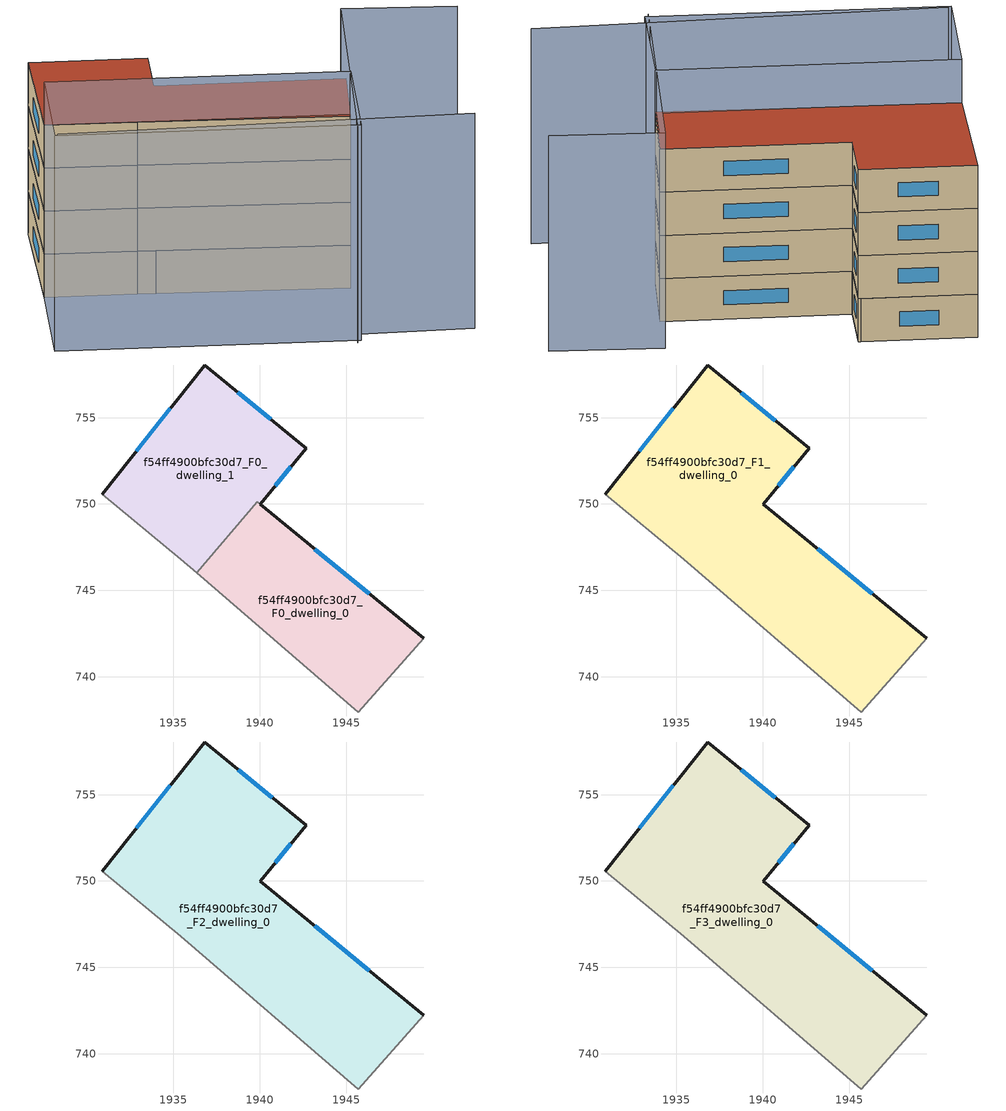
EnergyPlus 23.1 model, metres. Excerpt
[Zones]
f54ff4900bfc30d7_F0_dwelling_0
 floor ground (EU_floor_Construction): 1949.5,742.22 1945.71,737.96 1936.35,746.01 1939.85,750.12 1940.02,749.99 z0
 wall outside (EU_wall_Construction): 1949.5,742.22 1940.02,749.98 z0:3
 wall adiabatic (EU_wall_Construction): 1936.35,746.01 1945.71,737.96 1949.5,742.22 z0:3
 wall to f54ff4900bfc30d7_F0_dwelling_1 (EU_wall_Construction): 1940.02,749.99 1939.85,750.12 1936.35,746.01 z0:3
 window (EU_Window_Construction): 1946.34,744.8 1943.18,747.39 z1:2
f54ff4900bfc30d7_F0_dwelling_1
 floor ground (EU_floor_Construction): 1942.56,753.32 1942.68,753.23 1940.02,749.99 1939.85,750.12 1936.35,746.01 1935.43,746.8 1930.88,750.57 1936.81,758.05 z0
 wall outside (EU_wall_Construction): 1940.02,749.99 1942.68,753.23 1942.56,753.32 1936.81,758.05 1930.88,750.57 z0:3
 wall adiabatic (EU_wall_Construction): 1930.88,750.57 1935.43,746.8 1936.35,746.01 z0:3
 window (EU_Window_Construction): 1934.83,755.55 1932.85,753.06 / 1940.64,754.89 1938.73,756.47 / 1940.9,751.07 1941.79,752.15 z1:2
f54ff4900bfc30d7_F1_dwelling_0
 floor to f54ff4900bfc30d7_F0_dwelling_0 (EU_floor_Construction): 1949.5,742.22 1945.71,737.96 1936.35,746.01 1939.85,750.12 z3
 floor to f54ff4900bfc30d7_F0_dwelling_1 (EU_floor_Construction): 1942.56,753.32 1942.68,753.23 1940.02,749.99 1939.85,750.12 1936.35,746.01 1935.43,746.8 1930.88,750.57 1936.81,758.05 z3
 wall outside (EU_wall_Construction): 1949.5,742.22 1940.02,749.99 1942.68,753.23 1936.81,758.05 1930.88,750.57 z3:6
 wall adiabatic (EU_wall_Construction): 1930.88,750.57 1935.43,746.8 1945.71,737.96 1949.5,742.22 z3:6
 window (EU_Window_Construction): 1940.9,751.07 1941.79,752.15 / 1946.34,744.81 1943.18,747.4 / 1934.83,755.55 1932.85,753.06 / 1940.72,754.83 1938.76,756.44 z4:5
f54ff4900bfc30d7_F2_dwelling_0
 floor to f54ff4900bfc30d7_F1_dwelling_0 (EU_floor_Construction): 1942.68,753.23 1940.02,749.99 1949.5,742.22 1945.71,737.96 1935.43,746.8 1930.88,750.57 1936.81,758.05 z6
 wall outside (EU_wall_Construction): 1949.5,742.22 1940.02,749.99 1942.68,753.23 1936.81,758.05 1930.88,750.57 z6:9
 wall adiabatic (EU_wall_Construction): 1930.88,750.57 1935.43,746.8 1945.71,737.96 1949.5,742.22 z6:9
 window (EU_Window_Construction): 1940.9,751.07 1941.79,752.15 / 1946.34,744.81 1943.18,747.4 / 1934.83,755.55 1932.85,753.06 / 1940.72,754.83 1938.76,756.44 z7:8
f54ff4900bfc30d7_F3_dwelling_0
 floor to f54ff4900bfc30d7_F2_dwelling_0 (EU_floor_Construction): 1942.68,753.23 1940.02,749.99 1949.5,742.22 1945.71,737.96 1935.43,746.8 1930.88,750.57 1936.81,758.05 z9
 wall outside (EU_wall_Construction): 1949.5,742.22 1940.02,749.99 1942.68,753.23 1936.81,758.05 1930.88,750.57 z9:12
 wall adiabatic (EU_wall_Construction): 1930.88,750.57 1935.43,746.8 1945.71,737.96 1949.5,742.22 z9:12
 window (EU_Window_Construction): 1940.9,751.07 1941.79,752.15 / 1946.34,744.81 1943.18,747.4 / 1934.83,755.55 1932.85,753.06 / 1940.72,754.83 1938.76,756.44 z10:11
 roof outside (EU_roof_Construction): 1945.71,737.96 1949.5,742.22 1940.02,749.99 1942.68,753.23 1936.81,758.05 1930.88,750.57 1935.43,746.8 z12
shading: 1925.96,744.35 1947.05,728.13 / 1940.21,731.77 1952.05,745.32 / 1952.05,745.32 1957.61,740.47 / 1930.88,750.57 1945.87,738.15 / 1945.87,738.15 1940.69,731.9 / 1940.69,731.9 1925.7,744.32 / 1925.7,744.32 1930.88,750.57 z0:15
[Building]
EU S2 Campaign: North Axis=0; Terrain=City; Solar Distribution=FullExterior
[Site:Location]
Bologna: Latitude=44.5; Longitude=11.25; Time Zone=1; Elevation=37
[SizingPeriod:WeatherFileDays]
AnnualSizingPeriod: Begin Month=1; Begin Day of Month=1; End Month=12; End Day of Month=31; Day of Week for Start Day=Monday; Use Weather File Daylight Saving Period=No; Use Weather File Rain and Snow Indicators=No
[MATERIAL]
EU_InternalMass_Material: Roughness=MediumRough; Thickness=0.1; Conductivity=1; Density=1800; Specific Heat=900; Thermal Absorptance=0.9; Solar Absorptance=0.7; Visible Absorptance=0.7
[MATERIAL:NOMASS] Roughness=MediumRough; Thermal Absorptance=0.9; Solar Absorptance=0.7; Visible Absorptance=0.7
Name | Thermal Resistance
EU_wall_NoMass | 0.937881
EU_roof_NoMass | 0.548572
EU_floor_NoMass | 0.71348
[WINDOWMATERIAL:SIMPLEGLAZINGSYSTEM]
EU_Window_SimpleGlazing: UFactor=4.25633; Solar Heat Gain Coefficient=0.85; Visible Transmittance=0.85
[CONSTRUCTION]
EU_wall_Construction: EU_wall_NoMass
EU_roof_Construction: EU_roof_NoMass
EU_floor_Construction: EU_floor_NoMass
EU_InternalMass_Construction: EU_InternalMass_Material
EU_Window_Construction: EU_Window_SimpleGlazing
[ZONE] Type=1; Multiplier=1; Ceiling Height=autocalculate; Floor Area=autocalculate; Part of Total Floor Area=Yes
Name | Volume
f54ff4900bfc30d7_F0_dwelling_0 | 206.65
f54ff4900bfc30d7_F1_dwelling_0 | 417.905
f54ff4900bfc30d7_F2_dwelling_0; f54ff4900bfc30d7_F3_dwelling_0 | 417.911
f54ff4900bfc30d7_F0_dwelling_1 | 211.258
[INTERNALMASS] Construction=EU_InternalMass_Construction
Name | Zone or ZoneList | Surface Area
f54ff4900bfc30d7_F0_dwelling_0_EU_InternalMass | f54ff4900bfc30d7_F0_dwelling_0 | 68.8813
f54ff4900bfc30d7_F0_dwelling_1_EU_InternalMass | f54ff4900bfc30d7_F0_dwelling_1 | 70.4198
f54ff4900bfc30d7_F1_dwelling_0_EU_InternalMass | f54ff4900bfc30d7_F1_dwelling_0 | 139.304
f54ff4900bfc30d7_F2_dwelling_0_EU_InternalMass | f54ff4900bfc30d7_F2_dwelling_0 | 139.304
f54ff4900bfc30d7_F3_dwelling_0_EU_InternalMass | f54ff4900bfc30d7_F3_dwelling_0 | 139.304
[OTHEREQUIPMENT] Fuel Type=Electricity; Design Level Calculation Method=Watts/Area; Power per Zone Floor Area=1; Fraction Latent=0; Fraction Radiant=0; Fraction Lost=0; Carbon Dioxide Generation Rate=0; EndUse Subcategory=EU_Step8_InternalGains
Name | Zone or ZoneList or Space or SpaceList | Schedule
EU_Step8_InternalGain_f54ff4900bfc30d7_F0_dwelling_0_f000 | f54ff4900bfc30d7_F0_dwelling_0 | EU_Step8_GainSchedule_f54ff4900bfc30d7_F0_dwelling_0_f000
EU_Step8_InternalGain_f54ff4900bfc30d7_F0_dwelling_1_f000 | f54ff4900bfc30d7_F0_dwelling_1 | EU_Step8_GainSchedule_f54ff4900bfc30d7_F0_dwelling_1_f000
EU_Step8_InternalGain_f54ff4900bfc30d7_F1_dwelling_0_f000 | f54ff4900bfc30d7_F1_dwelling_0 | EU_Step8_GainSchedule_f54ff4900bfc30d7_F1_dwelling_0_f000
EU_Step8_InternalGain_f54ff4900bfc30d7_F2_dwelling_0_f000 | f54ff4900bfc30d7_F2_dwelling_0 | EU_Step8_GainSchedule_f54ff4900bfc30d7_F2_dwelling_0_f000
EU_Step8_InternalGain_f54ff4900bfc30d7_F3_dwelling_0_f000 | f54ff4900bfc30d7_F3_dwelling_0 | EU_Step8_GainSchedule_f54ff4900bfc30d7_F3_dwelling_0_f000
[ZONEVENTILATION:DESIGNFLOWRATE] Schedule=EU_AlwaysOn; Design Flow Rate Calculation Method=AirChanges/Hour; Air Changes per Hour=0.687892; Ventilation Type=Natural; Fan Pressure Rise=0; Fan Total Efficiency=1; Constant Term Coefficient=1; Temperature Term Coefficient=0; Velocity Term Coefficient=0; Velocity Squared Term Coefficient=0; Minimum Indoor Temperature=-100; Maximum Indoor Temperature=100; Delta Temperature=-100; Minimum Outdoor Temperature=-100; Maximum Outdoor Temperature=100; Maximum Wind Speed=40
Name | Zone or ZoneList or Space or SpaceList
EU_ConstantAir_f54ff4900bfc30d7_F0_dwelling_0 | f54ff4900bfc30d7_F0_dwelling_0
EU_ConstantAir_f54ff4900bfc30d7_F0_dwelling_1 | f54ff4900bfc30d7_F0_dwelling_1
EU_ConstantAir_f54ff4900bfc30d7_F1_dwelling_0 | f54ff4900bfc30d7_F1_dwelling_0
EU_ConstantAir_f54ff4900bfc30d7_F2_dwelling_0 | f54ff4900bfc30d7_F2_dwelling_0
EU_ConstantAir_f54ff4900bfc30d7_F3_dwelling_0 | f54ff4900bfc30d7_F3_dwelling_0
[HVACTEMPLATE:THERMOSTAT] Constant Heating Setpoint=20; Constant Cooling Setpoint=50
EU_HeatOnly_f54ff4900bfc30d7_F0_dwelling_0; EU_HeatOnly_f54ff4900bfc30d7_F0_dwelling_1; EU_HeatOnly_f54ff4900bfc30d7_F1_dwelling_0; EU_HeatOnly_f54ff4900bfc30d7_F2_dwelling_0; EU_HeatOnly_f54ff4900bfc30d7_F3_dwelling_0
[HVACTEMPLATE:ZONE:IDEALLOADSAIRSYSTEM] System Availability Schedule=EU_AlwaysOn; Maximum Heating Supply Air Temperature=50; Minimum Cooling Supply Air Temperature=13; Maximum Heating Supply Air Humidity Ratio=0.0156; Minimum Cooling Supply Air Humidity Ratio=0.0077; Heating Limit=NoLimit; Cooling Limit=NoLimit; Heating Availability Schedule=EU_AlwaysOn; Cooling Availability Schedule=EU_CoolingOff; Dehumidification Control Type=ConstantSensibleHeatRatio; Cooling Sensible Heat Ratio=0.7; Dehumidification Setpoint=60; Humidification Control Type=None; Humidification Setpoint=30; Outdoor Air Method=None; Outdoor Air Flow Rate per Person=0.00944; Outdoor Air Flow Rate per Zone Floor Area=0; Outdoor Air Flow Rate per Zone=0; Demand Controlled Ventilation Type=None; Outdoor Air Economizer Type=NoEconomizer; Heat Recovery Type=None; Sensible Heat Recovery Effectiveness=0.7; Latent Heat Recovery Effectiveness=0.65
Name | Template Thermostat
f54ff4900bfc30d7_F0_dwelling_0 | EU_HeatOnly_f54ff4900bfc30d7_F0_dwelling_0
f54ff4900bfc30d7_F0_dwelling_1 | EU_HeatOnly_f54ff4900bfc30d7_F0_dwelling_1
f54ff4900bfc30d7_F1_dwelling_0 | EU_HeatOnly_f54ff4900bfc30d7_F1_dwelling_0
f54ff4900bfc30d7_F2_dwelling_0 | EU_HeatOnly_f54ff4900bfc30d7_F2_dwelling_0
f54ff4900bfc30d7_F3_dwelling_0 | EU_HeatOnly_f54ff4900bfc30d7_F3_dwelling_0
[SIZING:ZONE] Zone Cooling Design Supply Air Temperature Input Method=SupplyAirTemperature; Zone Cooling Design Supply Air Temperature=13; Zone Heating Design Supply Air Temperature Input Method=SupplyAirTemperature; Zone Heating Design Supply Air Temperature=50; Zone Cooling Design Supply Air Humidity Ratio=0.008; Zone Heating Design Supply Air Humidity Ratio=0.008; Cooling Design Air Flow Method=DesignDay; Cooling Design Air Flow Rate=0; Cooling Minimum Air Flow per Zone Floor Area=0.000762; Cooling Minimum Air Flow=0; Cooling Minimum Air Flow Fraction=0.2; Heating Design Air Flow Method=DesignDay; Heating Design Air Flow Rate=0; Heating Maximum Air Flow per Zone Floor Area=0.002032; Heating Maximum Air Flow=0.141576; Heating Maximum Air Flow Fraction=0.3; Account for Dedicated Outdoor Air System=No; Dedicated Outdoor Air System Control Strategy=NeutralSupplyAir; Dedicated Outdoor Air Low Setpoint Temperature for Design=autosize; Dedicated Outdoor Air High Setpoint Temperature for Design=autosize; Zone Load Sizing Method=Sensible Load Only No Latent Load; Zone Latent Cooling Design Supply Air Humidity Ratio Input Method=HumidityRatioDifference; Zone Cooling Design Supply Air Humidity Ratio Difference=0.005; Zone Latent Heating Design Supply Air Humidity Ratio Input Method=HumidityRatioDifference; Zone Humidification Design Supply Air Humidity Ratio Difference=0.005
f54ff4900bfc30d7_F0_dwelling_0; f54ff4900bfc30d7_F0_dwelling_1; f54ff4900bfc30d7_F1_dwelling_0; f54ff4900bfc30d7_F2_dwelling_0; f54ff4900bfc30d7_F3_dwelling_0
[SCHEDULE:CONSTANT]
Name | Hourly Value
EU_AlwaysOn | 1
EU_CoolingOff | 0
[SCHEDULE:FILE] Column Number=1; Rows to Skip at Top=0; Number of Hours of Data=8760; Column Separator=Comma; Interpolate to Timestep=No; Minutes per Item=60; Adjust Schedule for Daylight Savings=Yes
Name | File
EU_Step8_GainSchedule_f54ff4900bfc30d7_F0_dwelling_0_f000 | ../../schedules/f54ff4900bfc30d7/f54ff4900bfc30d7_F0_dwelling_0_f000_gain.csv
EU_Step8_GainSchedule_f54ff4900bfc30d7_F0_dwelling_1_f000 | ../../schedules/f54ff4900bfc30d7/f54ff4900bfc30d7_F0_dwelling_1_f000_gain.csv
EU_Step8_GainSchedule_f54ff4900bfc30d7_F1_dwelling_0_f000 | ../../schedules/f54ff4900bfc30d7/f54ff4900bfc30d7_F1_dwelling_0_f000_gain.csv
EU_Step8_GainSchedule_f54ff4900bfc30d7_F2_dwelling_0_f000 | ../../schedules/f54ff4900bfc30d7/f54ff4900bfc30d7_F2_dwelling_0_f000_gain.csv
EU_Step8_GainSchedule_f54ff4900bfc30d7_F3_dwelling_0_f000 | ../../schedules/f54ff4900bfc30d7/f54ff4900bfc30d7_F3_dwelling_0_f000_gain.csv
